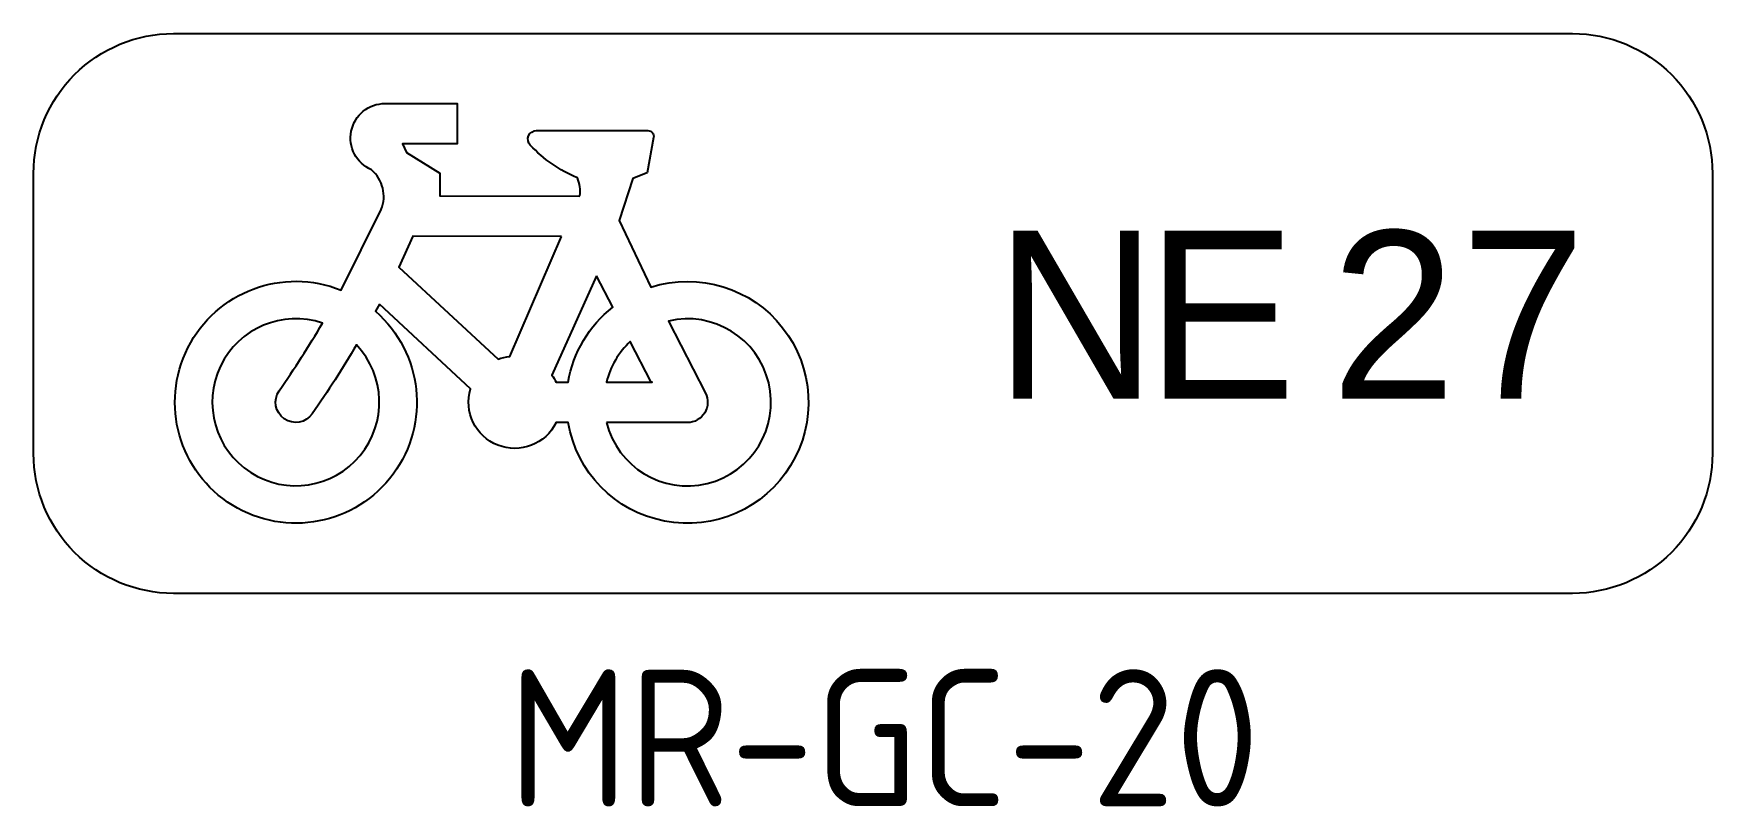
# Model space of a CAD drawing. Extents: x 4.3 to 34.9, y 1.3 to 15.3.
import ezdxf
from ezdxf.enums import TextEntityAlignment as Align

# ---------------------------------------------------------------- set-up
doc = ezdxf.new("R2010")
doc.units = 0
doc.layers.add('L18', color=4, linetype='CONTINUOUS')
doc.layers.add('T25', color=1, linetype='CONTINUOUS')
doc.styles.add('DSERIES', font='Dseries.shx')
doc.styles.add('ISO', font='iso.shx')

msp = doc.modelspace()

# ---------------------------------------------------------------- linework, layer by layer
at = {"layer": 'L18'}
for points in [[(4.308, 7.689), (4.308, 12.792, -0.414214), (6.858, 15.342), (32.358, 15.342, -0.414214), (34.908, 12.792), (34.908, 7.689, -0.414214), (32.358, 5.139), (6.858, 5.139, -0.414214)], [(10.611, 10.411), (10.541, 10.28, -11.8903), (9.914, 10.666), (10.646, 12.133, 0.316534), (10.467, 12.86, -0.815324), (10.716, 14.068), (12.028, 14.068), (12.028, 13.333), (11.03, 13.333), (11.104, 13.176), (11.713, 12.798), (11.713, 12.382), (14.261, 12.381), (14.262, 12.384, 0.152362), (14.219, 12.712, -0.104777), (13.361, 13.309, -0.656827), (13.476, 13.574), (15.506, 13.574, -0.467928), (15.609, 13.45), (15.492, 12.807), (15.228, 12.702), (14.981, 11.933), (15.56, 10.722, -2.675226), (14.052, 8.254), (13.832, 8.254, -0.924309), (12.273, 8.867)], [(13.932, 11.646), (11.22, 11.647), (10.967, 11.083), (12.773, 9.405, -0.066766), (12.99, 9.457)], [(14.569, 10.928), (13.757, 9.114, -0.043457), (13.832, 8.989), (14.052, 8.989, -0.186333), (14.864, 10.354)], [(14.749, 8.254, 2.392606), (15.878, 10.103), (16.553, 8.789, -0.561203), (16.226, 8.253)], [(15.565, 8.988), (15.184, 9.73, 0.144162), (14.749, 8.989), (15.581, 8.988)]]:
    msp.add_lwpolyline(points, format="xyb", close=True, dxfattribs=at)
msp.add_lwpolyline([(9.388, 8.413, -1), (8.785, 8.833, 0.019363), (9.575, 10.065, 8.157028), (10.194, 9.668, -0.018997), (9.388, 8.413)], format="xyb", dxfattribs=at)

# ---------------------------------------------------------------- texts
at = {"layer": 'L18', "style": 'DSERIES'}
for s, p in [('N', (21.83, 8.687)), ('E', (24.587, 8.687)), ('2', (27.955, 8.687)), ('7', (30.321, 8.687))]:
    msp.add_text(s, height=3.06, dxfattribs=at).set_placement(p)
at = {"layer": 'T25', "style": 'ISO'}
msp.add_text('MR-GC-20', height=2.5, dxfattribs=at).set_placement((19.807, 1.256), align=Align.CENTER)

doc.saveas('drawing.dxf')
